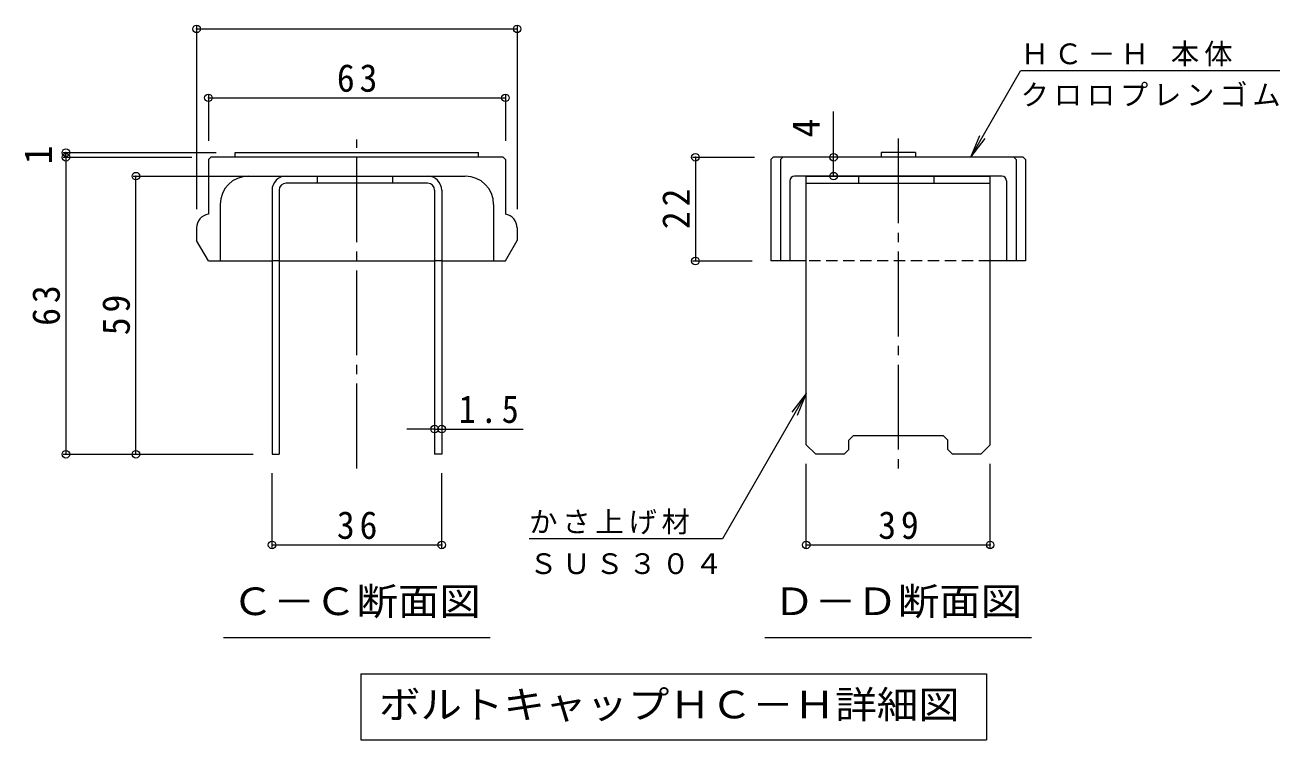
# Model space of a CAD drawing. Units: millimetres on the paper, enlarged 5 times, with parts at other scales. Extents: x -1338 to 1343, y -985 to 942.
# Drawn here: x 678 to 1343, y -838 to -458 of the extents above; entities that cross this region are included whole.
import ezdxf
from ezdxf.enums import TextEntityAlignment as Align

# ---------------------------------------------------------------- set-up
doc = ezdxf.new("R2010")
doc.units = ezdxf.units.MM
doc.header["$LTSCALE"] = 5
doc.header["$PDMODE"] = 32
doc.header["$PDSIZE"] = 4
doc.linetypes.add('CHAIN2', pattern=[12, 9, -1, 1, -1])
doc.linetypes.add('DASHED1', pattern=[1.8, 1.2, -0.6])
for name, color, linetype, lineweight in [('D-4', 7, 'Continuous', 9), ('D-5', 7, 'Continuous', 9), ('D-7', 6, 'Continuous', 5), ('D-8', 4, 'Continuous', 9)]:
    doc.layers.add(name, color=color, linetype=linetype, lineweight=lineweight)
doc.styles.add('ＭＳ ゴシック', font='')
doc.styles.get('ＭＳ ゴシック').set_extended_font_data('MS Gothic')

msp = doc.modelspace()

# ---------------------------------------------------------------- linework, layer by layer
at = {"layer": 'D-4'}
for p, q in [((768.631, -458.957), (768.631, -556.05)), ((938.63, -458.957), (938.63, -556.05)), ((768.631, -460.457), (938.63, -460.457)), ((1179.173, -528.55), (1205.626, -482.731)), ((1343.126, -482.731), (1205.626, -482.731)), ((774.881, -495.534), (774.881, -519.801)), ((774.881, -497.034), (932.381, -497.034)), ((932.381, -495.534), (932.381, -519.801)), ((1106.474, -528.55), (1106.474, -504.274)), ((1179.173, -528.55), (1183.956, -517.002)), ((1179.173, -528.55), (1186.782, -518.633)), ((697.82, -526.05), (779.09, -526.05)), ((697.82, -528.55), (766.131, -528.55)), ((699.32, -528.55), (699.32, -526.05)), ((699.32, -528.55), (699.32, -686.05)), ((1031.671, -528.55), (1064.468, -528.55)), ((1033.171, -528.55), (1033.171, -583.55)), ((1106.474, -538.55), (1106.474, -528.55)), ((734.933, -538.55), (806.13, -538.55)), ((736.433, -686.05), (736.433, -538.55)), ((1031.671, -583.55), (1063.217, -583.55)), ((1091.967, -653.853), (1047.498, -730.876)), ((1091.967, -653.853), (1084.358, -663.77)), ((1091.967, -653.853), (1087.184, -665.402)), ((894.88, -672.646), (880.084, -672.646)), ((894.88, -672.646), (898.63, -672.646)), ((898.63, -672.646), (941.838, -672.646)), ((697.82, -686.05), (798.63, -686.05)), ((1091.967, -735.63), (1091.967, -691.05)), ((1189.467, -735.63), (1189.467, -691.05)), ((808.63, -735.63), (808.63, -696.05)), ((898.63, -735.63), (898.63, -696.05)), ((1047.498, -730.876), (944.998, -730.876)), ((808.63, -734.13), (898.63, -734.13)), ((1091.967, -734.13), (1189.467, -734.13))]:
    msp.add_line(p, q, dxfattribs=at)
for p in [(768.631, -460.457), (938.63, -460.457), (774.881, -497.034), (932.381, -497.034), (699.32, -526.05), (699.32, -528.55), (1033.171, -528.55), (1106.474, -528.55), (736.433, -538.55), (1106.474, -538.55), (1033.171, -583.55), (894.88, -672.646), (898.63, -672.646), (699.32, -686.05), (736.433, -686.05), (808.63, -734.13), (898.63, -734.13), (1091.967, -734.13), (1189.467, -734.13)]:
    msp.add_point(p, dxfattribs=at)
at = {"layer": 'D-5'}
for p, q in [((782.88, -783.229), (924.38, -783.229)), ((1069.967, -783.229), (1211.467, -783.229)), ((855.732, -802.5), (1187.5, -802.5)), ((855.732, -802.5), (855.732, -837.5)), ((1187.5, -802.5), (1187.5, -837.5)), ((855.732, -837.5), (1187.5, -837.5))]:
    msp.add_line(p, q, dxfattribs=at)
at = {"layer": 'D-7', "linetype": 'CHAIN2'}
for p, q in [((1140.717, -518.553), (1140.717, -693.548)), ((853.63, -693.548), (853.63, -519.163))]:
    msp.add_line(p, q, dxfattribs=at)
at = {"layer": 'D-7'}
for p, q in [((774.881, -529.801), (776.131, -528.55)), ((774.881, -529.801), (774.881, -558.655)), ((931.13, -528.55), (776.131, -528.55)), ((789.09, -526.05), (918.171, -526.05)), ((789.09, -528.55), (789.09, -526.05)), ((918.171, -528.55), (918.171, -526.05)), ((932.381, -529.801), (931.13, -528.55)), ((932.381, -529.801), (932.381, -558.655)), ((1073.217, -529.801), (1074.468, -528.55)), ((1073.217, -529.801), (1073.217, -583.55)), ((1206.967, -528.55), (1074.468, -528.55)), ((1078.217, -529.801), (1079.468, -528.55)), ((1078.217, -529.801), (1078.217, -583.55)), ((1149.815, -526.051), (1149.815, -528.55)), ((1203.217, -529.801), (1201.967, -528.55)), ((1203.217, -529.801), (1203.217, -583.55)), ((1208.217, -529.8), (1206.967, -528.55)), ((1208.217, -529.8), (1208.217, -583.55)), ((796.131, -538.55), (911.13, -538.55)), ((1195.717, -538.55), (1085.717, -538.55)), ((1083.217, -541.051), (1083.217, -583.55)), ((1198.217, -541.051), (1198.217, -583.55)), ((781.13, -553.55), (781.13, -583.55)), ((926.131, -553.55), (926.131, -583.55)), ((768.631, -566.05), (768.631, -572.725)), ((938.63, -566.05), (938.63, -572.725)), ((774.881, -583.55), (768.631, -572.725)), ((932.381, -583.55), (938.63, -572.725)), ((774.881, -583.55), (808.63, -583.55)), ((812.38, -583.55), (894.88, -583.55)), ((898.63, -583.55), (932.381, -583.55)), ((1091.967, -583.55), (1073.217, -583.55)), ((1208.217, -583.55), (1189.467, -583.55))]:
    msp.add_line(p, q, dxfattribs=at)
at = {"layer": 'D-7', "linetype": 'DASHED1'}
for p, q in [((812.38, -583.55), (808.63, -583.55)), ((898.63, -583.55), (894.88, -583.55)), ((1189.467, -583.55), (1091.967, -583.55))]:
    msp.add_line(p, q, dxfattribs=at)
at = {"layer": 'D-7'}
msp.add_lwpolyline([(1149.815, -526.051), (1131.62, -526.051), (1131.62, -528.55)], dxfattribs=at)
for centre, radius, start, end in [((796.131, -553.55), 15, 90, 180), ((911.13, -553.55), 15, 0, 90), ((1085.717, -541.051), 2.5, 90, 180), ((1195.717, -541.051), 2.5, 0, 90), ((776.131, -566.05), 7.5, 99.59386, 180), ((931.13, -566.05), 7.5, 0, 80.40614)]:
    msp.add_arc(centre, radius, start, end, dxfattribs=at)
at = {"layer": 'D-8'}
for p, q in [((816.13, -538.55), (891.13, -538.55)), ((832.663, -542.3), (832.663, -538.55)), ((872.663, -542.3), (872.663, -538.55)), ((1119.75, -542.3), (1119.75, -538.55)), ((1159.75, -542.3), (1159.75, -538.55)), ((1189.467, -681.05), (1189.467, -538.55)), ((891.13, -542.3), (816.13, -542.3)), ((1091.967, -542.3), (1189.467, -542.3)), ((808.63, -546.05), (808.63, -686.05)), ((812.38, -546.05), (812.38, -686.05)), ((894.88, -546.05), (894.88, -686.05)), ((898.63, -546.05), (898.63, -686.05)), ((1114.467, -678.55), (1116.967, -676.05)), ((1114.467, -683.55), (1114.467, -678.55)), ((1116.967, -676.05), (1164.467, -676.05)), ((1166.967, -678.55), (1164.467, -676.05)), ((1166.967, -683.55), (1166.967, -678.55)), ((1091.967, -681.05), (1096.967, -686.05)), ((1114.467, -683.55), (1111.967, -686.05)), ((1166.967, -683.55), (1169.467, -686.05)), ((1189.467, -681.05), (1184.467, -686.05)), ((808.63, -686.05), (812.38, -686.05)), ((898.63, -686.05), (894.88, -686.05)), ((1111.967, -686.05), (1096.967, -686.05)), ((1184.467, -686.05), (1169.467, -686.05))]:
    msp.add_line(p, q, dxfattribs=at)
msp.add_lwpolyline([(1091.967, -681.05), (1091.967, -538.55), (1189.467, -538.55)], dxfattribs=at)
for centre, radius, start, end in [((816.13, -546.05), 7.5, 90, 180), ((891.13, -546.05), 7.5, 0, 90), ((816.13, -546.05), 3.75, 90, 180), ((891.13, -546.05), 3.75, 0, 90)]:
    msp.add_arc(centre, radius, start, end, dxfattribs=at)

# ---------------------------------------------------------------- texts
at = {"layer": 'D-4', "color": 2, "style": 'ＭＳ ゴシック'}
for s, p in [('4', (1103.474, -518.075)), ('1', (696.32, -532.3))]:
    msp.add_text(s, height=14.66, rotation=90, dxfattribs=at).set_placement(p, align=Align.BOTTOM_LEFT)
at = {"layer": 'D-4', "char_height": 11, "attachment_point": 7, "style": 'ＭＳ ゴシック'}
for s, insert in [('\\T1.18;ＨＣ－Ｈ\\~本体', (1205.626, -480.402)), ('\\T1.17;クロロプレンゴム', (1205.626, -501.589)), ('\\T1.17;かさ上げ材', (944.998, -728.547)), ('\\T1.17;ＳＵＳ３０４', (944.998, -749.734))]:
    msp.add_mtext(s, dxfattribs=dict(at, insert=insert))
at = {"layer": 'D-4', "color": 2, "char_height": 14.66, "attachment_point": 7, "style": 'ＭＳ ゴシック'}
for s, insert in [('\\T1.27;\\W0.95;63', (843.006, -494.034)), ('\\T1.27;\\W0.9;1.5', (907.685, -669.646)), ('\\T1.27;\\W0.95;36', (843.005, -731.13)), ('\\T1.27;\\W0.95;39', (1130.092, -731.13))]:
    msp.add_mtext(s, dxfattribs=dict(at, insert=insert))
at = {"layer": 'D-4', "color": 2, "char_height": 14.66, "attachment_point": 7, "rotation": 90, "style": 'ＭＳ ゴシック'}
for s, insert in [('\\T1.27;\\W0.95;22', (1030.171, -566.675)), ('\\T1.27;\\W0.95;63', (696.32, -617.925)), ('\\T1.27;\\W0.95;59', (733.433, -622.925))]:
    msp.add_mtext(s, dxfattribs=dict(at, insert=insert))
at = {"layer": 'D-5', "color": 2, "style": 'ＭＳ ゴシック', "width": 1.1}
for s, p in [('Ｃ－Ｃ断面図', (787.38, -775.729)), ('Ｄ－Ｄ断面図', (1074.467, -775.729)), ('ボルトキャップＨＣ－Ｈ詳細図', (865.366, -830.5))]:
    msp.add_text(s, height=14.66, dxfattribs=at).set_placement(p, align=Align.BOTTOM_LEFT)

doc.saveas('drawing.dxf')
